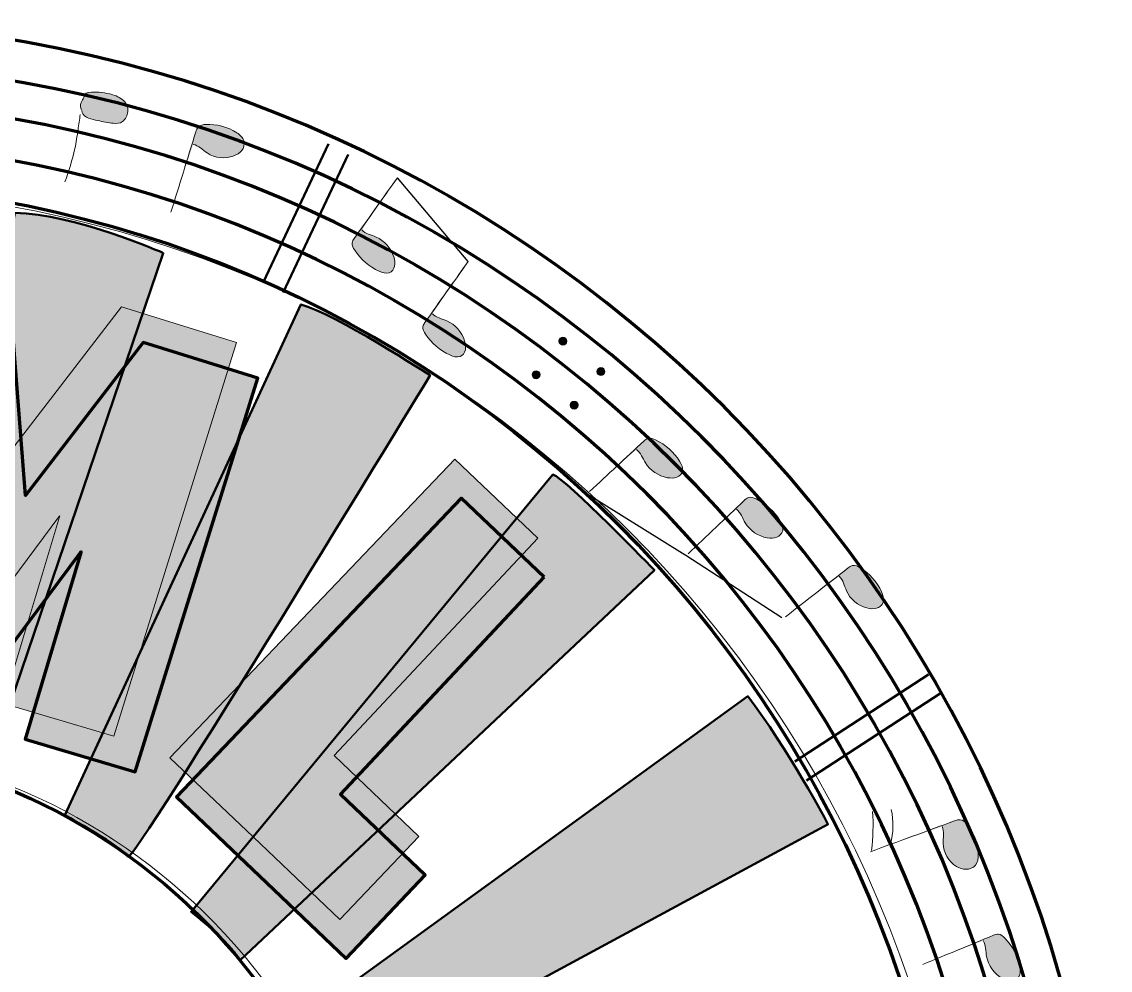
# Model space of a CAD drawing. Header units: inches. Extents: x 0.49 to 8.27, y -9.2 to -1.24.
# Drawn here: x 5.032 to 8.223, y -4.021 to -1.239 of the extents above; entities that cross this region are included whole.
import ezdxf

# ---------------------------------------------------------------- set-up
doc = ezdxf.new("R2010")
doc.units = ezdxf.units.IN
doc.header["$MEASUREMENT"] = 0
doc.layers.add('Coaster OPML design', color=7, linetype='Continuous', lineweight=0)

# ---------------------------------------------------------------- blocks, each defined once
blk = doc.blocks.new('Block_6')
at = {"layer": 'Coaster OPML design', "true_color": 0x280f11, "transparency": 33554687}
h = blk.add_hatch(color=248, dxfattribs=at)
h.dxf.hatch_style = 2
edge = h.paths.add_edge_path()
edge.add_spline(control_points=[(5.2081, -1.504), (5.2118, -1.5125), (5.2197, -1.5186), (5.2282, -1.5222), (5.2368, -1.5259), (5.246, -1.5274), (5.2551, -1.5292), (5.2702, -1.5321), (5.2853, -1.5358), (5.3006, -1.5372), (5.31, -1.5381), (5.3201, -1.5379), (5.3277, -1.5324), (5.3323, -1.5291), (5.3354, -1.5241), (5.338, -1.519), (5.3405, -1.514), (5.3427, -1.5086), (5.3433, -1.503), (5.3448, -1.4893), (5.3373, -1.4759), (5.3266, -1.4673), (5.316, -1.4587), (5.3026, -1.4542), (5.2893, -1.451), (5.2697, -1.4463), (5.2492, -1.4439), (5.2293, -1.447), (5.2257, -1.4475), (5.222, -1.4483), (5.2194, -1.4509), (5.2167, -1.4536), (5.216, -1.4578), (5.2145, -1.4613), (5.2123, -1.4666), (5.2083, -1.4709), (5.2061, -1.4761), (5.2026, -1.4843), (5.2041, -1.4944), (5.2097, -1.5013), (5.2097, -1.5013), (5.2081, -1.504), (5.2081, -1.504)], knot_values=[0, 0, 0, 0, 1, 1, 1, 2, 2, 2, 3, 3, 3, 4, 4, 4, 5, 5, 5, 6, 6, 6, 7, 7, 7, 8, 8, 8, 9, 9, 9, 10, 10, 10, 11, 11, 11, 12, 12, 12, 13, 13, 13, 14, 14, 14, 14], degree=3, periodic=0)
h = blk.add_hatch(color=248, dxfattribs=at)
h.dxf.hatch_style = 2
edge = h.paths.add_edge_path()
edge.add_spline(control_points=[(5.4696, -1.7978), (5.494, -1.7193), (5.5183, -1.6409), (5.5427, -1.5624), (5.5443, -1.5573), (5.546, -1.552), (5.5497, -1.5482), (5.5551, -1.5425), (5.5636, -1.5411), (5.5715, -1.5407), (5.6035, -1.539), (5.636, -1.5477), (5.6628, -1.5652), (5.6721, -1.5712), (5.6812, -1.579), (5.6839, -1.5898), (5.6862, -1.5991), (5.6831, -1.6093), (5.6771, -1.6168), (5.6711, -1.6244), (5.6625, -1.6295), (5.6535, -1.6329), (5.6283, -1.6426), (5.5985, -1.6392), (5.576, -1.6243), (5.5624, -1.6153), (5.5506, -1.602), (5.5346, -1.5992)], knot_values=[0, 0, 0, 0, 1, 1, 1, 2, 2, 2, 3, 3, 3, 4, 4, 4, 5, 5, 5, 6, 6, 6, 7, 7, 7, 8, 8, 8, 9, 9, 9, 9], degree=3, periodic=0)
edge.add_line((5.5346, -1.5992), (5.4696, -1.7978))
h = blk.add_hatch(color=248, dxfattribs=at)
h.dxf.hatch_style = 2
edge = h.paths.add_edge_path()
edge.add_spline(control_points=[(6.1335, -1.6967), (6.0913, -1.7562), (6.0491, -1.8157), (6.007, -1.8753), (6.0042, -1.8791), (6.0014, -1.8832), (6.0008, -1.8881), (5.9999, -1.8954), (6.0039, -1.903), (6.0082, -1.9096), (6.0259, -1.9363), (6.0512, -1.9581), (6.0796, -1.9709), (6.0894, -1.9753), (6.1004, -1.9787), (6.1097, -1.9755), (6.1178, -1.9726), (6.1233, -1.9649), (6.1252, -1.9562), (6.1271, -1.9476), (6.1258, -1.938), (6.1229, -1.929), (6.115, -1.9037), (6.0951, -1.8814), (6.0711, -1.8708), (6.0566, -1.8644), (6.0402, -1.8616), (6.0287, -1.85)], knot_values=[0, 0, 0, 0, 1, 1, 1, 2, 2, 2, 3, 3, 3, 4, 4, 4, 5, 5, 5, 6, 6, 6, 7, 7, 7, 8, 8, 8, 9, 9, 9, 9], degree=3, periodic=0)
edge.add_line((6.0287, -1.85), (6.1335, -1.6967))
at = {"layer": 'Coaster OPML design', "true_color": 0x764422, "transparency": 33554687}
h = blk.add_hatch(color=17, dxfattribs=at)
h.dxf.hatch_style = 2
edge = h.paths.add_edge_path()
edge.add_spline(control_points=[(4.7174, -3.391), (4.7251, -3.3955), (4.8914, -3.4332), (4.9222, -3.4619), (4.9222, -3.4619), (5.4472, -1.9177), (5.4472, -1.9177), (5.4472, -1.9177), (5.1848, -1.8015), (5.0119, -1.8), (5.0119, -1.8), (4.7174, -3.391), (4.7174, -3.391)], knot_values=[0, 0, 0, 0, 1, 1, 1, 2, 2, 2, 3, 3, 3, 4, 4, 4, 4], degree=3, periodic=0)
at = {"layer": 'Coaster OPML design', "true_color": 0x2b1113, "transparency": 33554687}
h = blk.add_hatch(color=248, dxfattribs=at)
h.dxf.hatch_style = 2
h.paths.add_polyline_path([(4.2676, -3.0276), (4.5902, -3.1234), (4.7532, -2.5745), (4.7936, -3.1583), (5.1413, -2.6915), (5.1434, -2.689), (5.1426, -2.6919), (4.979, -3.2388), (4.9791, -3.2389), (5.3017, -3.3347), (5.6613, -2.1799), (5.3817, -2.0928), (5.3247, -2.0751), (4.9796, -2.5245), (4.9358, -1.9596), (4.8783, -1.9433), (4.5965, -1.8637), (4.2676, -3.0276), (4.5902, -3.1234)])
at = {"layer": 'Coaster OPML design', "true_color": 0x280f11, "transparency": 33554687}
h = blk.add_hatch(color=248, dxfattribs=at)
h.dxf.hatch_style = 2
edge = h.paths.add_edge_path()
edge.add_spline(control_points=[(6.3408, -1.9426), (6.2987, -2.0021), (6.2565, -2.0616), (6.2143, -2.1211), (6.2116, -2.125), (6.2088, -2.1291), (6.2081, -2.134), (6.2072, -2.1413), (6.2113, -2.1489), (6.2156, -2.1554), (6.2332, -2.1822), (6.2586, -2.204), (6.287, -2.2168), (6.2968, -2.2212), (6.3077, -2.2246), (6.3171, -2.2214), (6.3252, -2.2185), (6.3307, -2.2108), (6.3326, -2.2021), (6.3345, -2.1934), (6.3331, -2.1839), (6.3303, -2.1749), (6.3224, -2.1496), (6.3025, -2.1272), (6.2785, -2.1166), (6.264, -2.1102), (6.2475, -2.1074), (6.236, -2.0959)], knot_values=[0, 0, 0, 0, 1, 1, 1, 2, 2, 2, 3, 3, 3, 4, 4, 4, 5, 5, 5, 6, 6, 6, 7, 7, 7, 8, 8, 8, 9, 9, 9, 9], degree=3, periodic=0)
edge.add_line((6.236, -2.0959), (6.3408, -1.9426))
at = {"layer": 'Coaster OPML design', "true_color": 0xfad309, "transparency": 33554687}
h = blk.add_hatch(color=40, dxfattribs=at)
h.dxf.hatch_style = 2
h.paths.add_polyline_path([(4.3308, -3.1322), (4.6534, -3.228), (4.8164, -2.6791), (4.8568, -3.2629), (5.2046, -2.7961), (5.2067, -2.7937), (5.2058, -2.7965), (5.0422, -3.3435), (5.0424, -3.3435), (5.365, -3.4393), (5.7246, -2.2845), (5.4449, -2.1974), (5.3879, -2.1797), (5.0429, -2.6291), (4.999, -2.0642), (4.9416, -2.048), (4.6597, -1.9683), (4.3308, -3.1322), (4.6534, -3.228)])
at = {"layer": 'Coaster OPML design', "true_color": 0x764422, "transparency": 33554687}
h = blk.add_hatch(color=17, dxfattribs=at)
h.dxf.hatch_style = 2
edge = h.paths.add_edge_path()
edge.add_spline(control_points=[(5.159, -3.5666), (5.159, -3.5666), (5.3306, -3.662), (5.3435, -3.6882), (5.3564, -3.7144), (6.2293, -2.2764), (6.2293, -2.2764), (6.2293, -2.2764), (5.9491, -2.0948), (5.8506, -2.0686), (5.8506, -2.0686), (5.159, -3.5666), (5.159, -3.5666)], knot_values=[0, 0, 0, 0, 1, 1, 1, 2, 2, 2, 3, 3, 3, 4, 4, 4, 4], degree=3, periodic=0)
at = {"layer": 'Coaster OPML design', "true_color": 0x451813, "transparency": 33554687}
h = blk.add_hatch(color=28, dxfattribs=at)
h.dxf.hatch_style = 2
edge = h.paths.add_edge_path()
edge.add_arc((6.6187, -2.1762), 0.0117, 0, 360)
h = blk.add_hatch(color=28, dxfattribs=at)
h.dxf.hatch_style = 2
edge = h.paths.add_edge_path()
edge.add_arc((6.54, -2.2746), 0.0117, 0, 360)
h = blk.add_hatch(color=28, dxfattribs=at)
h.dxf.hatch_style = 2
edge = h.paths.add_edge_path()
edge.add_arc((6.7302, -2.2655), 0.0117, 0, 360)
h = blk.add_hatch(color=28, dxfattribs=at)
h.dxf.hatch_style = 2
edge = h.paths.add_edge_path()
edge.add_arc((6.6516, -2.3638), 0.0117, 0, 360)
at = {"layer": 'Coaster OPML design', "true_color": 0x280f11, "transparency": 33554687}
h = blk.add_hatch(color=248, dxfattribs=at)
h.dxf.hatch_style = 2
edge = h.paths.add_edge_path()
edge.add_spline(control_points=[(6.6968, -2.6174), (6.7499, -2.5679), (6.803, -2.5185), (6.8561, -2.4691), (6.8596, -2.4659), (6.8632, -2.4626), (6.868, -2.4613), (6.8751, -2.4595), (6.8831, -2.4625), (6.8902, -2.4659), (6.9191, -2.4798), (6.9441, -2.502), (6.9606, -2.5284), (6.9663, -2.5374), (6.9712, -2.5478), (6.9692, -2.5575), (6.9675, -2.5658), (6.9607, -2.5723), (6.9523, -2.5753), (6.944, -2.5783), (6.9344, -2.5782), (6.925, -2.5766), (6.899, -2.5721), (6.8742, -2.5554), (6.8604, -2.5331), (6.8521, -2.5196), (6.8471, -2.5037), (6.8341, -2.4939)], knot_values=[0, 0, 0, 0, 1, 1, 1, 2, 2, 2, 3, 3, 3, 4, 4, 4, 5, 5, 5, 6, 6, 6, 7, 7, 7, 8, 8, 8, 9, 9, 9, 9], degree=3, periodic=0)
edge.add_line((6.8341, -2.4939), (6.6968, -2.6174))
at = {"layer": 'Coaster OPML design', "true_color": 0x2b1113, "transparency": 33554687}
h = blk.add_hatch(color=248, dxfattribs=at)
h.dxf.hatch_style = 2
h.paths.add_polyline_path([(6.5452, -2.7545), (6.3016, -2.5223), (5.4668, -3.3982), (5.7104, -3.6304), (5.9643, -3.8723), (6.1966, -3.6286), (5.9478, -3.3915)])
at = {"layer": 'Coaster OPML design', "true_color": 0x764422, "transparency": 33554687}
h = blk.add_hatch(color=17, dxfattribs=at)
h.dxf.hatch_style = 2
edge = h.paths.add_edge_path()
edge.add_spline(control_points=[(5.6712, -3.9926), (5.6712, -3.9926), (6.8867, -2.8476), (6.8867, -2.8476), (6.8867, -2.8476), (6.6265, -2.5797), (6.5895, -2.5674), (6.5895, -2.5674), (5.5288, -3.8499), (5.5288, -3.8499), (5.5288, -3.8499), (5.65, -3.9447), (5.6646, -3.986), (5.6646, -3.986), (5.6712, -3.9926), (5.6712, -3.9926)], knot_values=[0, 0, 0, 0, 1, 1, 1, 2, 2, 2, 3, 3, 3, 4, 4, 4, 5, 5, 5, 5], degree=3, periodic=0)
at = {"layer": 'Coaster OPML design', "true_color": 0xfad309, "transparency": 33554687}
h = blk.add_hatch(color=40, dxfattribs=at)
h.dxf.hatch_style = 2
h.paths.add_polyline_path([(6.5638, -2.8687), (6.3202, -2.6365), (5.4854, -3.5124), (5.729, -3.7446), (5.9828, -3.9865), (6.2151, -3.7428), (5.9664, -3.5057)])
at = {"layer": 'Coaster OPML design', "true_color": 0x280f11, "transparency": 33554687}
h = blk.add_hatch(color=248, dxfattribs=at)
h.dxf.hatch_style = 2
edge = h.paths.add_edge_path()
edge.add_spline(control_points=[(6.9856, -2.7998), (7.0404, -2.7476), (7.0952, -2.6954), (7.1501, -2.6432), (7.1536, -2.6398), (7.1574, -2.6363), (7.1622, -2.6349), (7.1695, -2.6328), (7.1775, -2.6358), (7.1847, -2.6391), (7.2136, -2.6529), (7.2384, -2.6753), (7.2547, -2.7023), (7.2602, -2.7115), (7.2649, -2.7222), (7.2628, -2.7322), (7.2609, -2.7409), (7.2538, -2.7477), (7.2453, -2.7509), (7.2368, -2.7542), (7.227, -2.7543), (7.2176, -2.7529), (7.1913, -2.7487), (7.1665, -2.732), (7.1531, -2.7092), (7.1449, -2.6955), (7.1402, -2.6791), (7.1272, -2.6692)], knot_values=[0, 0, 0, 0, 1, 1, 1, 2, 2, 2, 3, 3, 3, 4, 4, 4, 5, 5, 5, 6, 6, 6, 7, 7, 7, 8, 8, 8, 9, 9, 9, 9], degree=3, periodic=0)
edge.add_line((7.1272, -2.6692), (6.9856, -2.7998))
h = blk.add_hatch(color=248, dxfattribs=at)
h.dxf.hatch_style = 2
edge = h.paths.add_edge_path()
edge.add_spline(control_points=[(7.2712, -2.9845), (7.3323, -2.9368), (7.3935, -2.8891), (7.4547, -2.8415), (7.4586, -2.8384), (7.4628, -2.8352), (7.4679, -2.8342), (7.4754, -2.8328), (7.4831, -2.8365), (7.4899, -2.8406), (7.5172, -2.8573), (7.5395, -2.8823), (7.5526, -2.9111), (7.5571, -2.921), (7.5605, -2.9322), (7.5572, -2.9421), (7.5542, -2.9508), (7.5463, -2.957), (7.5374, -2.9595), (7.5285, -2.962), (7.5187, -2.9612), (7.5094, -2.9588), (7.4835, -2.9522), (7.4607, -2.9329), (7.4499, -2.9086), (7.4433, -2.8939), (7.4405, -2.8769), (7.4287, -2.8657)], knot_values=[0, 0, 0, 0, 1, 1, 1, 2, 2, 2, 3, 3, 3, 4, 4, 4, 5, 5, 5, 6, 6, 6, 7, 7, 7, 8, 8, 8, 9, 9, 9, 9], degree=3, periodic=0)
edge.add_line((7.4287, -2.8657), (7.2712, -2.9845))
at = {"layer": 'Coaster OPML design', "true_color": 0x764422, "transparency": 33554687}
h = blk.add_hatch(color=17, dxfattribs=at)
h.dxf.hatch_style = 2
edge = h.paths.add_edge_path()
edge.add_spline(control_points=[(5.8267, -4.1855), (5.8267, -4.1855), (5.926, -4.3806), (5.9225, -4.3899), (5.9225, -4.3899), (7.3959, -3.5931), (7.3959, -3.5931), (7.3959, -3.5931), (7.2758, -3.3668), (7.1603, -3.2179), (7.1603, -3.2179), (5.8267, -4.1855), (5.8267, -4.1855)], knot_values=[0, 0, 0, 0, 1, 1, 1, 2, 2, 2, 3, 3, 3, 4, 4, 4, 4], degree=3, periodic=0)
at = {"layer": 'Coaster OPML design', "true_color": 0x280f11, "transparency": 33554687}
h = blk.add_hatch(color=248, dxfattribs=at)
h.dxf.hatch_style = 2
edge = h.paths.add_edge_path()
edge.add_spline(control_points=[(7.5201, -3.6736), (7.6023, -3.6434), (7.6845, -3.6133), (7.7667, -3.5832), (7.772, -3.5812), (7.7776, -3.5792), (7.7831, -3.5797), (7.7913, -3.5805), (7.7975, -3.5864), (7.8026, -3.5925), (7.8232, -3.6171), (7.8352, -3.6486), (7.8362, -3.6812), (7.8365, -3.6924), (7.8353, -3.7046), (7.8277, -3.7136), (7.821, -3.7214), (7.8103, -3.7253), (7.8003, -3.7253), (7.7902, -3.7252), (7.7806, -3.7216), (7.7722, -3.7166), (7.7488, -3.7024), (7.7339, -3.6765), (7.7333, -3.649), (7.7329, -3.6324), (7.7373, -3.6146), (7.7301, -3.5999)], knot_values=[0, 0, 0, 0, 1, 1, 1, 2, 2, 2, 3, 3, 3, 4, 4, 4, 5, 5, 5, 6, 6, 6, 7, 7, 7, 8, 8, 8, 9, 9, 9, 9], degree=3, periodic=0)
edge.add_line((7.7301, -3.5999), (7.5201, -3.6736))
h = blk.add_hatch(color=248, dxfattribs=at)
h.dxf.hatch_style = 2
edge = h.paths.add_edge_path()
edge.add_spline(control_points=[(7.6738, -4.0044), (7.7428, -3.9758), (7.8118, -3.9472), (7.8808, -3.9186), (7.8853, -3.9168), (7.8899, -3.9149), (7.895, -3.9154), (7.9024, -3.916), (7.9089, -3.9217), (7.9143, -3.9274), (7.9364, -3.9506), (7.9517, -3.9804), (7.9574, -4.0112), (7.9594, -4.0218), (7.96, -4.0333), (7.9546, -4.0418), (7.9498, -4.0492), (7.9408, -4.0529), (7.9318, -4.0529), (7.9228, -4.0529), (7.9137, -4.0494), (7.9055, -4.0447), (7.8825, -4.0314), (7.8653, -4.0069), (7.8607, -3.9809), (7.8579, -3.9652), (7.8592, -3.9484), (7.8506, -3.9345)], knot_values=[0, 0, 0, 0, 1, 1, 1, 2, 2, 2, 3, 3, 3, 4, 4, 4, 5, 5, 5, 6, 6, 6, 7, 7, 7, 8, 8, 8, 9, 9, 9, 9], degree=3, periodic=0)
edge.add_line((7.8506, -3.9345), (7.6738, -4.0044))
at = {"layer": 'Coaster OPML design', "color": 28, "lineweight": 50, "true_color": 0x451813}
for p, q in [((5.9318, -1.5976), (5.7412, -2.0025)), ((5.9887, -1.6287), (5.7981, -2.0336)), ((7.6904, -3.1543), (7.2986, -3.4089)), ((7.7242, -3.2099), (7.3324, -3.4646))]:
    blk.add_line(p, q, dxfattribs=at)
at = {"layer": 'Coaster OPML design', "color": 28, "lineweight": 25, "true_color": 0x451813}
blk.add_line((6.3408, -1.9426), (6.1335, -1.6967), dxfattribs=at)
at = {"layer": 'Coaster OPML design', "color": 28, "lineweight": 13, "true_color": 0x451813}
blk.add_lwpolyline([(6.0264, -1.8478)], dxfattribs=at)
at = {"layer": 'Coaster OPML design'}
blk.add_lwpolyline([(4.2676, -3.0276), (4.5902, -3.1234), (4.7532, -2.5745), (4.7936, -3.1583), (5.1413, -2.6915), (5.1434, -2.689), (5.1426, -2.6919), (4.979, -3.2388), (4.9791, -3.2389), (5.3017, -3.3347), (5.6613, -2.1799), (5.3817, -2.0928), (5.3247, -2.0751), (4.9796, -2.5245), (4.9358, -1.9596), (4.8783, -1.9433), (4.5965, -1.8637), (4.2676, -3.0276), (4.5902, -3.1234)], dxfattribs=at)
at = {"layer": 'Coaster OPML design', "color": 19, "lineweight": 80, "true_color": 0x33141d}
for points in [[(4.3308, -3.1322), (4.6534, -3.228), (4.8164, -2.6791), (4.8568, -3.2629), (5.2046, -2.7961), (5.2067, -2.7937), (5.2058, -2.7965), (5.0422, -3.3435), (5.0424, -3.3435), (5.365, -3.4393), (5.7246, -2.2845), (5.4449, -2.1974), (5.3879, -2.1797), (5.0429, -2.6291), (4.999, -2.0642), (4.9416, -2.048), (4.6597, -1.9683), (4.3308, -3.1322), (4.6534, -3.228)], [(5.7998, -2.7971)]]:
    blk.add_lwpolyline(points, dxfattribs=at)
at = {"layer": 'Coaster OPML design'}
blk.add_lwpolyline([(6.5452, -2.7545), (6.3016, -2.5223), (5.4668, -3.3982), (5.7104, -3.6304), (5.9643, -3.8723), (6.1966, -3.6286), (5.9478, -3.3915)], close=True, dxfattribs=at)
at = {"layer": 'Coaster OPML design', "color": 19, "lineweight": 80, "true_color": 0x33141d}
blk.add_lwpolyline([(6.5638, -2.8687), (6.3202, -2.6365), (5.4854, -3.5124), (5.729, -3.7446), (5.9828, -3.9865), (6.2151, -3.7428), (5.9664, -3.5057)], close=True, dxfattribs=at)
at = {"layer": 'Coaster OPML design', "color": 28, "lineweight": 25, "true_color": 0x451813}
blk.add_lwpolyline([(6.6793, -2.6174), (6.969, -2.7979), (6.9785, -2.8039), (7.2601, -2.9866)], dxfattribs=at)
at = {"layer": 'Coaster OPML design'}
for centre in [(6.6187, -2.1762), (6.54, -2.2746), (6.7302, -2.2655), (6.6516, -2.3638)]:
    blk.add_circle(centre, 0.0117, dxfattribs=at)
at = {"layer": 'Coaster OPML design', "color": 28, "lineweight": 80, "true_color": 0x401311}
for points, knots in [([(8.0999, -5.8471), (8.1264, -5.8213), (8.208, -5.4141), (8.208, -5.4141), (8.208, -5.4141), (8.2104, -5.4151), (8.2104, -5.4151), (8.2188, -5.3113), (8.223, -5.2063), (8.223, -5.1003), (8.223, -2.968), (6.4944, -1.2394), (4.3621, -1.2394), (2.2298, -1.2394), (0.5012, -2.968), (0.5012, -5.1003), (0.5012, -5.2063), (0.5055, -5.3113), (0.5139, -5.4151), (0.5139, -5.4151), (0.5591, -5.8143), (0.5829, -5.8397)], [0, 0, 0, 0, 1, 1, 1, 2, 2, 2, 3, 3, 3, 4, 4, 4, 5, 5, 5, 6, 6, 6, 7, 7, 7, 7]), ([(8.0167, -5.8428), (8.0414, -5.7889), (8.1122, -5.4151), (8.1122, -5.4151), (8.1203, -5.3142), (8.1245, -5.2123), (8.1245, -5.1094), (8.1245, -3.0384), (6.4456, -1.3595), (4.3746, -1.3595), (2.3037, -1.3595), (0.6248, -3.0384), (0.6248, -5.1094), (0.6248, -5.2123), (0.6289, -5.3142), (0.6371, -5.4151), (0.6371, -5.4151), (0.693, -5.8251), (0.703, -5.8544)], [0, 0, 0, 0, 1, 1, 1, 2, 2, 2, 3, 3, 3, 4, 4, 4, 5, 5, 5, 6, 6, 6, 6]), ([(7.8982, -5.8374), (7.9367, -5.7913), (8.0048, -5.4151), (8.0048, -5.4151), (8.0127, -5.3169), (8.0167, -5.2177), (8.0167, -5.1175), (8.0167, -3.1018), (6.3826, -1.4677), (4.3669, -1.4677), (2.3511, -1.4677), (0.717, -3.1018), (0.717, -5.1175), (0.717, -5.2177), (0.721, -5.3169), (0.729, -5.4151), (0.729, -5.4151), (0.7931, -5.7928), (0.8246, -5.8451)], [0, 0, 0, 0, 1, 1, 1, 2, 2, 2, 3, 3, 3, 4, 4, 4, 5, 5, 5, 6, 6, 6, 6]), ([(7.8073, -5.8528), (7.8274, -5.8013), (7.8896, -5.4151), (7.8896, -5.4151), (7.8973, -5.3199), (7.9012, -5.2237), (7.9012, -5.1266), (7.9012, -3.1722), (6.3169, -1.5879), (4.3625, -1.5879), (2.4082, -1.5879), (0.8239, -3.1722), (0.8239, -5.1266), (0.8239, -5.2237), (0.8278, -5.3199), (0.8355, -5.4151), (0.8355, -5.4151), (0.9363, -5.8467), (0.9501, -5.8544)], [0, 0, 0, 0, 1, 1, 1, 2, 2, 2, 3, 3, 3, 4, 4, 4, 5, 5, 5, 6, 6, 6, 6])]:
    blk.add_open_spline(points, degree=3, knots=knots, dxfattribs=at)
at = {"layer": 'Coaster OPML design', "color": 28, "lineweight": 13, "true_color": 0x451813}
for points, knots in [([(5.2081, -1.504), (5.2118, -1.5125), (5.2197, -1.5186), (5.2282, -1.5222), (5.2368, -1.5259), (5.246, -1.5274), (5.2551, -1.5292), (5.2702, -1.5321), (5.2853, -1.5358), (5.3006, -1.5372), (5.31, -1.5381), (5.3201, -1.5379), (5.3277, -1.5324), (5.3323, -1.5291), (5.3354, -1.5241), (5.338, -1.519), (5.3405, -1.514), (5.3427, -1.5086), (5.3433, -1.503), (5.3448, -1.4893), (5.3373, -1.4759), (5.3266, -1.4673), (5.316, -1.4587), (5.3026, -1.4542), (5.2893, -1.451), (5.2697, -1.4463), (5.2492, -1.4439), (5.2293, -1.447), (5.2257, -1.4475), (5.222, -1.4483), (5.2194, -1.4509), (5.2167, -1.4536), (5.216, -1.4578), (5.2145, -1.4613), (5.2123, -1.4666), (5.2083, -1.4709), (5.2061, -1.4761), (5.2026, -1.4843), (5.2041, -1.4944), (5.2097, -1.5013), (5.2097, -1.5013), (5.2081, -1.504), (5.2081, -1.504)], [0, 0, 0, 0, 1, 1, 1, 2, 2, 2, 3, 3, 3, 4, 4, 4, 5, 5, 5, 6, 6, 6, 7, 7, 7, 8, 8, 8, 9, 9, 9, 10, 10, 10, 11, 11, 11, 12, 12, 12, 13, 13, 13, 14, 14, 14, 14]), ([(5.4696, -1.7978), (5.494, -1.7193), (5.5183, -1.6409), (5.5427, -1.5624), (5.5443, -1.5573), (5.546, -1.552), (5.5497, -1.5482), (5.5551, -1.5425), (5.5636, -1.5411), (5.5715, -1.5407), (5.6035, -1.539), (5.636, -1.5477), (5.6628, -1.5652), (5.6721, -1.5712), (5.6812, -1.579), (5.6839, -1.5898), (5.6862, -1.5991), (5.6831, -1.6093), (5.6771, -1.6168), (5.6711, -1.6244), (5.6625, -1.6295), (5.6535, -1.6329), (5.6283, -1.6426), (5.5985, -1.6392), (5.576, -1.6243), (5.5624, -1.6153), (5.5506, -1.602), (5.5346, -1.5992)], [0, 0, 0, 0, 1, 1, 1, 2, 2, 2, 3, 3, 3, 4, 4, 4, 5, 5, 5, 6, 6, 6, 7, 7, 7, 8, 8, 8, 9, 9, 9, 9]), ([(6.1335, -1.6967), (6.0913, -1.7562), (6.0491, -1.8157), (6.007, -1.8753), (6.0042, -1.8791), (6.0014, -1.8832), (6.0008, -1.8881), (5.9999, -1.8954), (6.0039, -1.903), (6.0082, -1.9096), (6.0259, -1.9363), (6.0512, -1.9581), (6.0796, -1.9709), (6.0894, -1.9753), (6.1004, -1.9787), (6.1097, -1.9755), (6.1178, -1.9726), (6.1233, -1.9649), (6.1252, -1.9562), (6.1271, -1.9476), (6.1258, -1.938), (6.1229, -1.929), (6.115, -1.9037), (6.0951, -1.8814), (6.0711, -1.8708), (6.0566, -1.8644), (6.0402, -1.8616), (6.0287, -1.85)], [0, 0, 0, 0, 1, 1, 1, 2, 2, 2, 3, 3, 3, 4, 4, 4, 5, 5, 5, 6, 6, 6, 7, 7, 7, 8, 8, 8, 9, 9, 9, 9]), ([(6.2332, -2.0944), (6.2691, -2.0438), (6.305, -1.9932), (6.3408, -1.9426), (6.3408, -1.9426), (6.1335, -1.6967), (6.1335, -1.6967), (6.0978, -1.7471), (6.0621, -1.7975), (6.0264, -1.8478)], [0, 0, 0, 0, 1, 1, 1, 2, 2, 2, 3, 3, 3, 3]), ([(6.3408, -1.9426), (6.2987, -2.0021), (6.2565, -2.0616), (6.2143, -2.1211), (6.2116, -2.125), (6.2088, -2.1291), (6.2081, -2.134), (6.2072, -2.1413), (6.2113, -2.1489), (6.2156, -2.1554), (6.2332, -2.1822), (6.2586, -2.204), (6.287, -2.2168), (6.2968, -2.2212), (6.3077, -2.2246), (6.3171, -2.2214), (6.3252, -2.2185), (6.3307, -2.2108), (6.3326, -2.2021), (6.3345, -2.1934), (6.3331, -2.1839), (6.3303, -2.1749), (6.3224, -2.1496), (6.3025, -2.1272), (6.2785, -2.1166), (6.264, -2.1102), (6.2475, -2.1074), (6.236, -2.0959)], [0, 0, 0, 0, 1, 1, 1, 2, 2, 2, 3, 3, 3, 4, 4, 4, 5, 5, 5, 6, 6, 6, 7, 7, 7, 8, 8, 8, 9, 9, 9, 9]), ([(6.6968, -2.6174), (6.7499, -2.5679), (6.803, -2.5185), (6.8561, -2.4691), (6.8596, -2.4659), (6.8632, -2.4626), (6.868, -2.4613), (6.8751, -2.4595), (6.8831, -2.4625), (6.8902, -2.4659), (6.9191, -2.4798), (6.9441, -2.502), (6.9606, -2.5284), (6.9663, -2.5374), (6.9712, -2.5478), (6.9692, -2.5575), (6.9675, -2.5658), (6.9607, -2.5723), (6.9523, -2.5753), (6.944, -2.5783), (6.9344, -2.5782), (6.925, -2.5766), (6.899, -2.5721), (6.8742, -2.5554), (6.8604, -2.5331), (6.8521, -2.5196), (6.8471, -2.5037), (6.8341, -2.4939)], [0, 0, 0, 0, 1, 1, 1, 2, 2, 2, 3, 3, 3, 4, 4, 4, 5, 5, 5, 6, 6, 6, 7, 7, 7, 8, 8, 8, 9, 9, 9, 9]), ([(6.9856, -2.7998), (7.0404, -2.7476), (7.0952, -2.6954), (7.1501, -2.6432), (7.1536, -2.6398), (7.1574, -2.6363), (7.1622, -2.6349), (7.1695, -2.6328), (7.1775, -2.6358), (7.1847, -2.6391), (7.2136, -2.6529), (7.2384, -2.6753), (7.2547, -2.7023), (7.2602, -2.7115), (7.2649, -2.7222), (7.2628, -2.7322), (7.2609, -2.7409), (7.2538, -2.7477), (7.2453, -2.7509), (7.2368, -2.7542), (7.227, -2.7543), (7.2176, -2.7529), (7.1913, -2.7487), (7.1665, -2.732), (7.1531, -2.7092), (7.1449, -2.6955), (7.1402, -2.6791), (7.1272, -2.6692)], [0, 0, 0, 0, 1, 1, 1, 2, 2, 2, 3, 3, 3, 4, 4, 4, 5, 5, 5, 6, 6, 6, 7, 7, 7, 8, 8, 8, 9, 9, 9, 9]), ([(7.2712, -2.9845), (7.3323, -2.9368), (7.3935, -2.8891), (7.4547, -2.8415), (7.4586, -2.8384), (7.4628, -2.8352), (7.4679, -2.8342), (7.4754, -2.8328), (7.4831, -2.8365), (7.4899, -2.8406), (7.5172, -2.8573), (7.5395, -2.8823), (7.5526, -2.9111), (7.5571, -2.921), (7.5605, -2.9322), (7.5572, -2.9421), (7.5542, -2.9508), (7.5463, -2.957), (7.5374, -2.9595), (7.5285, -2.962), (7.5187, -2.9612), (7.5094, -2.9588), (7.4835, -2.9522), (7.4607, -2.9329), (7.4499, -2.9086), (7.4433, -2.8939), (7.4405, -2.8769), (7.4287, -2.8657)], [0, 0, 0, 0, 1, 1, 1, 2, 2, 2, 3, 3, 3, 4, 4, 4, 5, 5, 5, 6, 6, 6, 7, 7, 7, 8, 8, 8, 9, 9, 9, 9]), ([(7.5201, -3.6736), (7.6023, -3.6434), (7.6845, -3.6133), (7.7667, -3.5832), (7.772, -3.5812), (7.7776, -3.5792), (7.7831, -3.5797), (7.7913, -3.5805), (7.7975, -3.5864), (7.8026, -3.5925), (7.8232, -3.6171), (7.8352, -3.6486), (7.8362, -3.6812), (7.8365, -3.6924), (7.8353, -3.7046), (7.8277, -3.7136), (7.821, -3.7214), (7.8103, -3.7253), (7.8003, -3.7253), (7.7902, -3.7252), (7.7806, -3.7216), (7.7722, -3.7166), (7.7488, -3.7024), (7.7339, -3.6765), (7.7333, -3.649), (7.7329, -3.6324), (7.7373, -3.6146), (7.7301, -3.5999)], [0, 0, 0, 0, 1, 1, 1, 2, 2, 2, 3, 3, 3, 4, 4, 4, 5, 5, 5, 6, 6, 6, 7, 7, 7, 8, 8, 8, 9, 9, 9, 9]), ([(7.6738, -4.0044), (7.7428, -3.9758), (7.8118, -3.9472), (7.8808, -3.9186), (7.8853, -3.9168), (7.8899, -3.9149), (7.895, -3.9154), (7.9024, -3.916), (7.9089, -3.9217), (7.9143, -3.9274), (7.9364, -3.9506), (7.9517, -3.9804), (7.9574, -4.0112), (7.9594, -4.0218), (7.96, -4.0333), (7.9546, -4.0418), (7.9498, -4.0492), (7.9408, -4.0529), (7.9318, -4.0529), (7.9228, -4.0529), (7.9137, -4.0494), (7.9055, -4.0447), (7.8825, -4.0314), (7.8653, -4.0069), (7.8607, -3.9809), (7.8579, -3.9652), (7.8592, -3.9484), (7.8506, -3.9345)], [0, 0, 0, 0, 1, 1, 1, 2, 2, 2, 3, 3, 3, 4, 4, 4, 5, 5, 5, 6, 6, 6, 7, 7, 7, 8, 8, 8, 9, 9, 9, 9])]:
    blk.add_open_spline(points, degree=3, knots=knots, dxfattribs=at)
at = {"layer": 'Coaster OPML design', "color": 28, "lineweight": 13, "true_color": 0x461611}
blk.add_open_spline([(5.159, -1.7088), (5.1699, -1.6767), (5.1808, -1.6446), (5.1879, -1.6115), (5.1918, -1.593), (5.1945, -1.5743), (5.1973, -1.5556), (5.1994, -1.5409), (5.2016, -1.5262), (5.2037, -1.5116)], degree=3, knots=[0, 0, 0, 0, 1, 1, 1, 2, 2, 2, 3, 3, 3, 3], dxfattribs=at)
at = {"layer": 'Coaster OPML design', "color": 28, "lineweight": 80, "true_color": 0x451813}
blk.add_open_spline([(1.0132, -5.8614), (0.9638, -5.6293), (0.9378, -5.3885), (0.9378, -5.1416), (0.9378, -3.2463), (2.4704, -1.7099), (4.3611, -1.7099), (6.2517, -1.7099), (7.7843, -3.2463), (7.7843, -5.1416), (7.7843, -5.3867), (7.7587, -5.6258), (7.7099, -5.8564)], degree=3, knots=[0, 0, 0, 0, 1, 1, 1, 2, 2, 2, 3, 3, 3, 4, 4, 4, 4], dxfattribs=at)
at = {"layer": 'Coaster OPML design'}
blk.add_open_spline([(6.091, -5.4128), (6.1031, -5.3275), (6.1094, -5.2403), (6.1094, -5.1516), (6.1094, -4.1603), (5.3262, -3.3567), (4.3601, -3.3567), (3.394, -3.3567), (2.6108, -4.1603), (2.6108, -5.1516), (2.6108, -5.2403), (2.6171, -5.3275), (2.6292, -5.4128), (2.6292, -5.4128), (0.9618, -5.4134), (0.9618, -5.4134), (0.9555, -5.3287), (0.9523, -5.2432), (0.9523, -5.1569), (0.9523, -3.2619), (2.4885, -1.7257), (4.3835, -1.7257), (6.2785, -1.7257), (7.8147, -3.2619), (7.8147, -5.1569), (7.8147, -5.2429), (7.8115, -5.3283), (7.8053, -5.4128)], degree=3, knots=[0, 0, 0, 0, 1, 1, 1, 2, 2, 2, 3, 3, 3, 4, 4, 4, 5, 5, 5, 6, 6, 6, 7, 7, 7, 8, 8, 8, 9, 9, 9, 9], dxfattribs=at)
at = {"layer": 'Coaster OPML design', "color": 19, "lineweight": 50, "true_color": 0x4b221e}
for points, knots in [([(4.7174, -3.391), (4.7251, -3.3955), (4.8914, -3.4332), (4.9222, -3.4619), (4.9222, -3.4619), (5.4472, -1.9177), (5.4472, -1.9177), (5.4472, -1.9177), (5.1848, -1.8015), (5.0119, -1.8), (5.0119, -1.8), (4.7174, -3.391), (4.7174, -3.391)], [0, 0, 0, 0, 1, 1, 1, 2, 2, 2, 3, 3, 3, 4, 4, 4, 4]), ([(5.159, -3.5666), (5.159, -3.5666), (5.3306, -3.662), (5.3435, -3.6882), (5.3564, -3.7144), (6.2293, -2.2764), (6.2293, -2.2764), (6.2293, -2.2764), (5.9491, -2.0948), (5.8506, -2.0686), (5.8506, -2.0686), (5.159, -3.5666), (5.159, -3.5666)], [0, 0, 0, 0, 1, 1, 1, 2, 2, 2, 3, 3, 3, 4, 4, 4, 4]), ([(5.6712, -3.9926), (5.6712, -3.9926), (6.8867, -2.8476), (6.8867, -2.8476), (6.8867, -2.8476), (6.6265, -2.5797), (6.5895, -2.5674), (6.5895, -2.5674), (5.5288, -3.8499), (5.5288, -3.8499), (5.5288, -3.8499), (5.65, -3.9447), (5.6646, -3.986), (5.6646, -3.986), (5.6712, -3.9926), (5.6712, -3.9926)], [0, 0, 0, 0, 1, 1, 1, 2, 2, 2, 3, 3, 3, 4, 4, 4, 5, 5, 5, 5]), ([(5.8267, -4.1855), (5.8267, -4.1855), (5.926, -4.3806), (5.9225, -4.3899), (5.9225, -4.3899), (7.3959, -3.5931), (7.3959, -3.5931), (7.3959, -3.5931), (7.2758, -3.3668), (7.1603, -3.2179), (7.1603, -3.2179), (5.8267, -4.1855), (5.8267, -4.1855)], [0, 0, 0, 0, 1, 1, 1, 2, 2, 2, 3, 3, 3, 4, 4, 4, 4])]:
    blk.add_open_spline(points, degree=3, knots=knots, dxfattribs=at)
at = {"layer": 'Coaster OPML design', "color": 28, "lineweight": 120, "true_color": 0x451813}
blk.add_open_spline([(2.6068, -5.4125), (2.5947, -5.3274), (2.5885, -5.2403), (2.5885, -5.1517), (2.5885, -4.1616), (3.3716, -3.359), (4.3378, -3.359), (5.3039, -3.359), (6.0871, -4.1616), (6.0871, -5.1517), (6.0871, -5.2403), (6.0808, -5.3274), (6.0687, -5.4125)], degree=3, knots=[0, 0, 0, 0, 1, 1, 1, 2, 2, 2, 3, 3, 3, 4, 4, 4, 4], dxfattribs=at)
at = {"layer": 'Coaster OPML design', "color": 28, "lineweight": 13, "true_color": 0x451813}
for points in [[(7.5233, -3.6698), (7.5279, -3.6318), (7.5289, -3.5938), (7.5265, -3.5561)], [(7.5788, -3.6508), (7.5876, -3.618), (7.5885, -3.583), (7.5812, -3.5498)]]:
    blk.add_open_spline(points, degree=3, dxfattribs=at)

msp = doc.modelspace()

# ---------------------------------------------------------------- block references
at = {"layer": 'Coaster OPML design'}
msp.add_blockref('Block_6', (0, 0), dxfattribs=at)

doc.saveas('drawing.dxf')
